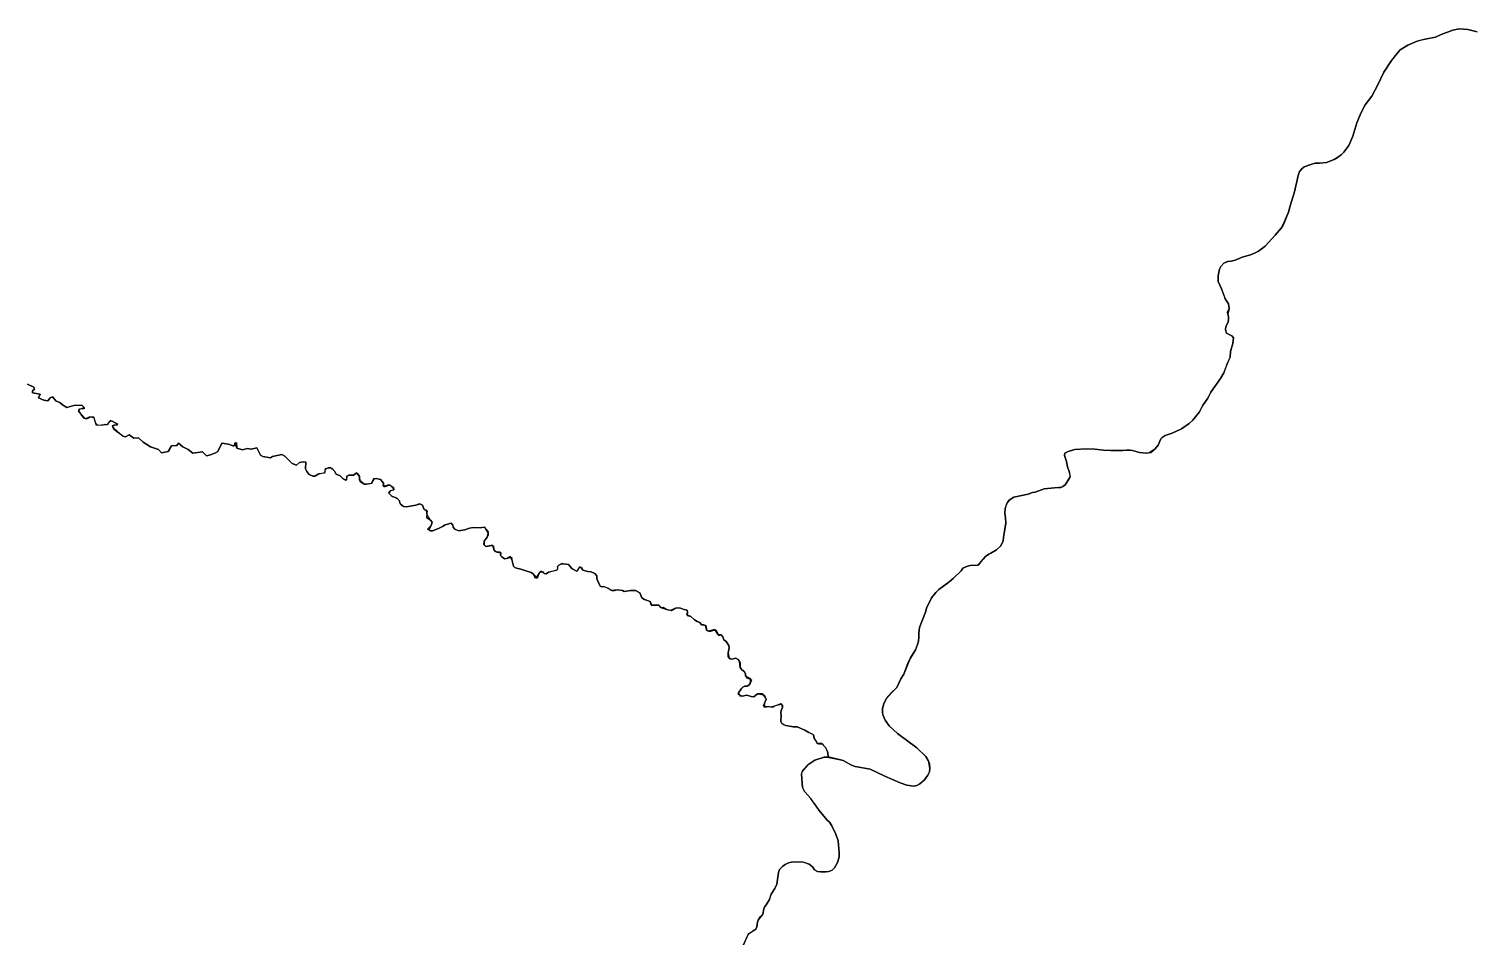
# Model space of a CAD drawing. Extents: x -74 to -34.8, y -33.8 to 5.3.
# Drawn here: x -51.802 to -50.239, y -19.663 to -18.678 of the extents above; entities that cross this region are included whole.
import ezdxf

# ---------------------------------------------------------------- set-up
doc = ezdxf.new("R2010")
doc.units = 0
doc.header["$LTSCALE"] = 2
doc.layers.add('UFEBRASIL', color=7, linetype='Continuous')

msp = doc.modelspace()

# ---------------------------------------------------------------- linework, layer by layer
at = {"layer": 'UFEBRASIL'}
for points in [[(-50.231, -18.681), (-50.2409, -18.6787), (-50.2503, -18.6779), (-50.2574, -18.6795), (-50.27, -18.6842), (-50.2763, -18.6868), (-50.2872, -18.689), (-50.2961, -18.6912), (-50.3063, -18.6955), (-50.3145, -18.7007), (-50.32, -18.707), (-50.3238, -18.7122), (-50.332, -18.7248), (-50.3389, -18.7393), (-50.3453, -18.7509), (-50.3523, -18.7603), (-50.3566, -18.7685), (-50.3613, -18.7797), (-50.3657, -18.7944), (-50.3703, -18.8044), (-50.3756, -18.8115), (-50.3786, -18.8146), (-50.3825, -18.8176), (-50.3862, -18.8197), (-50.3943, -18.8227), (-50.4019, -18.8236), (-50.4065, -18.8237), (-50.4113, -18.8249), (-50.4187, -18.8276), (-50.421, -18.8296), (-50.4235, -18.8327), (-50.4251, -18.8369), (-50.4292, -18.8547), (-50.4339, -18.8697), (-50.4356, -18.8768), (-50.4415, -18.8908), (-50.4434, -18.8941), (-50.4501, -18.9018), (-50.461, -18.9136), (-50.4682, -18.9192), (-50.4732, -18.9214), (-50.4778, -18.9235), (-50.4847, -18.9251), (-50.4934, -18.9287), (-50.4976, -18.9298), (-50.5016, -18.9301), (-50.5057, -18.9322), (-50.5088, -18.9357), (-50.5106, -18.9387), (-50.5119, -18.9458), (-50.5119, -18.952), (-50.5082, -18.9599), (-50.5041, -18.9706), (-50.5006, -18.9763), (-50.5001, -18.9812), (-50.5015, -18.9872), (-50.5011, -18.9881), (-50.5007, -18.9904), (-50.5007, -18.9928), (-50.5012, -18.9959), (-50.5034, -19.0006), (-50.504, -19.0045), (-50.5028, -19.0078), (-50.4971, -19.011), (-50.4951, -19.0129), (-50.4961, -19.0192), (-50.4986, -19.028), (-50.4987, -19.034), (-50.502, -19.0404), (-50.5059, -19.0511), (-50.5093, -19.057), (-50.52, -19.0721), (-50.5231, -19.0785), (-50.5287, -19.0868), (-50.532, -19.0933), (-50.5395, -19.1024), (-50.5434, -19.1059), (-50.5516, -19.1118), (-50.5617, -19.1165), (-50.5694, -19.1191), (-50.5725, -19.121), (-50.574, -19.1226), (-50.577, -19.1293), (-50.5802, -19.1334), (-50.5868, -19.1378), (-50.5897, -19.138), (-50.5973, -19.1375), (-50.6047, -19.1351), (-50.6073, -19.1347), (-50.6113, -19.1347), (-50.6152, -19.1353), (-50.6238, -19.1351), (-50.6287, -19.1353), (-50.6363, -19.135), (-50.6456, -19.1339), (-50.6546, -19.1334), (-50.6672, -19.1342), (-50.6744, -19.1362), (-50.6781, -19.1381), (-50.6786, -19.1406), (-50.6764, -19.147), (-50.6753, -19.1528), (-50.6735, -19.158), (-50.6725, -19.1637), (-50.673, -19.1653), (-50.6778, -19.1725), (-50.6803, -19.1744), (-50.6825, -19.1753), (-50.6849, -19.1755), (-50.6894, -19.1757), (-50.7005, -19.1769), (-50.7105, -19.1803), (-50.7132, -19.1808), (-50.7178, -19.1827), (-50.7335, -19.1858), (-50.7384, -19.1892), (-50.7413, -19.1932), (-50.7429, -19.1982), (-50.7433, -19.2032), (-50.7424, -19.2084), (-50.7421, -19.2144), (-50.7449, -19.2296), (-50.7451, -19.2332), (-50.7476, -19.2385), (-50.7524, -19.2428), (-50.7586, -19.2466), (-50.7607, -19.2475), (-50.7641, -19.2503), (-50.7667, -19.253), (-50.7733, -19.26), (-50.7807, -19.2599), (-50.7839, -19.2606), (-50.7888, -19.2627), (-50.7908, -19.2659), (-50.7992, -19.2742), (-50.8041, -19.278), (-50.8147, -19.2858), (-50.8182, -19.2893), (-50.8227, -19.2951), (-50.8251, -19.2996), (-50.8277, -19.3052), (-50.8294, -19.3105), (-50.8358, -19.3271), (-50.8367, -19.3333), (-50.8366, -19.3376), (-50.837, -19.3419), (-50.8379, -19.3457), (-50.8403, -19.3513), (-50.8465, -19.3617), (-50.853, -19.3777), (-50.8561, -19.3829), (-50.8606, -19.3921), (-50.8668, -19.3983), (-50.8715, -19.4039), (-50.8746, -19.41), (-50.876, -19.415), (-50.8759, -19.4199), (-50.8754, -19.4228), (-50.8731, -19.4277), (-50.8686, -19.4339), (-50.8598, -19.4422), (-50.8388, -19.4576), (-50.829, -19.467), (-50.8264, -19.4713), (-50.8249, -19.475), (-50.8245, -19.4802), (-50.825, -19.4836), (-50.8267, -19.4875), (-50.8305, -19.4923), (-50.8354, -19.4969), (-50.8386, -19.4986), (-50.8422, -19.4992), (-50.8494, -19.4981), (-50.8567, -19.4957), (-50.8735, -19.4884), (-50.8895, -19.4809), (-50.9057, -19.4781), (-50.9096, -19.4766), (-50.9188, -19.4716), (-50.9215, -19.4707), (-50.935, -19.4675), (-50.9354, -19.463), (-50.9359, -19.4606), (-50.9378, -19.4575), (-50.9409, -19.4537), (-50.9421, -19.4531), (-50.9467, -19.4529), (-50.9472, -19.4511), (-50.95, -19.4474), (-50.9508, -19.4435), (-50.9538, -19.4421), (-50.9557, -19.4412), (-50.9602, -19.4384), (-50.9684, -19.4349), (-50.9729, -19.4348), (-50.9826, -19.433), (-50.9853, -19.4314), (-50.9861, -19.4292), (-50.9858, -19.4227), (-50.9863, -19.4199), (-50.986, -19.4173), (-50.9845, -19.4139), (-50.9851, -19.4104), (-50.9876, -19.4109), (-50.9933, -19.4124), (-50.9971, -19.4136), (-50.9999, -19.4127), (-51.0019, -19.4133), (-51.0049, -19.4121), (-51.002, -19.4054), (-51.002, -19.4042), (-51.0061, -19.3991), (-51.0115, -19.3993), (-51.0155, -19.4025), (-51.0186, -19.402), (-51.0232, -19.4006), (-51.0283, -19.4016), (-51.0321, -19.4), (-51.0323, -19.3979), (-51.029, -19.3935), (-51.0274, -19.3919), (-51.0252, -19.3908), (-51.0229, -19.3907), (-51.021, -19.3899), (-51.0195, -19.3881), (-51.0187, -19.383), (-51.0247, -19.3798), (-51.0247, -19.3777), (-51.0263, -19.3742), (-51.0284, -19.3731), (-51.0302, -19.3704), (-51.031, -19.3638), (-51.0327, -19.362), (-51.035, -19.3604), (-51.0394, -19.3614), (-51.0424, -19.3606), (-51.0432, -19.3588), (-51.0432, -19.3547), (-51.0424, -19.3492), (-51.0426, -19.3467), (-51.0455, -19.3425), (-51.048, -19.3405), (-51.0493, -19.3374), (-51.0508, -19.3351), (-51.0543, -19.3352), (-51.0578, -19.3294), (-51.0651, -19.3313), (-51.067, -19.3301), (-51.0678, -19.3249), (-51.0699, -19.3243), (-51.0722, -19.3244), (-51.0742, -19.3218), (-51.0771, -19.3207), (-51.0799, -19.3189), (-51.0838, -19.3153), (-51.0881, -19.3134), (-51.0874, -19.3104), (-51.088, -19.3083), (-51.0926, -19.3072), (-51.095, -19.3061), (-51.0971, -19.3058), (-51.1004, -19.3064), (-51.106, -19.3087), (-51.1103, -19.3077), (-51.1137, -19.3056), (-51.1159, -19.3058), (-51.1184, -19.303), (-51.1269, -19.3031), (-51.128, -19.2989), (-51.1342, -19.2968), (-51.1369, -19.2949), (-51.1392, -19.2897), (-51.1438, -19.2872), (-51.147, -19.287), (-51.1493, -19.2871), (-51.1562, -19.288), (-51.158, -19.2871), (-51.1635, -19.2865), (-51.1702, -19.2869), (-51.1739, -19.2844), (-51.1789, -19.2826), (-51.1805, -19.2835), (-51.1822, -19.2824), (-51.1858, -19.2743), (-51.186, -19.271), (-51.1879, -19.2686), (-51.192, -19.267), (-51.1957, -19.2666), (-51.2009, -19.2649), (-51.2041, -19.2614), (-51.2049, -19.2621), (-51.2077, -19.266), (-51.2091, -19.2657), (-51.2127, -19.2637), (-51.2164, -19.259), (-51.2222, -19.2582), (-51.2243, -19.2582), (-51.2271, -19.2596), (-51.2284, -19.2611), (-51.2284, -19.264), (-51.2299, -19.2654), (-51.2383, -19.2673), (-51.2409, -19.2691), (-51.243, -19.2688), (-51.2467, -19.2662), (-51.2481, -19.2677), (-51.2522, -19.2741), (-51.2544, -19.2692), (-51.2569, -19.2674), (-51.2627, -19.2659), (-51.2681, -19.2639), (-51.2729, -19.263), (-51.2748, -19.2621), (-51.2761, -19.2605), (-51.2781, -19.2535), (-51.28, -19.2503), (-51.2838, -19.2525), (-51.2861, -19.2526), (-51.2889, -19.2507), (-51.2905, -19.2491), (-51.2901, -19.2461), (-51.291, -19.2454), (-51.2956, -19.245), (-51.2977, -19.2425), (-51.2988, -19.2383), (-51.3009, -19.2382), (-51.3063, -19.2393), (-51.3083, -19.237), (-51.3081, -19.2337), (-51.3047, -19.2292), (-51.3036, -19.2254), (-51.3034, -19.2234), (-51.3078, -19.2185), (-51.3124, -19.219), (-51.32, -19.2187), (-51.3239, -19.2193), (-51.3289, -19.2212), (-51.3357, -19.2223), (-51.3398, -19.2206), (-51.3417, -19.2183), (-51.3421, -19.2163), (-51.344, -19.2139), (-51.3504, -19.2159), (-51.3531, -19.2178), (-51.3575, -19.22), (-51.3642, -19.2224), (-51.3664, -19.2224), (-51.3695, -19.2207), (-51.3656, -19.2166), (-51.3646, -19.2129), (-51.3662, -19.2109), (-51.3692, -19.2064), (-51.3703, -19.2036), (-51.3707, -19.1999), (-51.373, -19.1991), (-51.3751, -19.1946), (-51.3784, -19.193), (-51.3823, -19.1945), (-51.3922, -19.1963), (-51.3956, -19.1961), (-51.3991, -19.1931), (-51.4, -19.1898), (-51.4022, -19.1877), (-51.4039, -19.1865), (-51.4083, -19.1846), (-51.4112, -19.1818), (-51.4116, -19.1804), (-51.4101, -19.1791), (-51.4057, -19.1776), (-51.406, -19.1756), (-51.4116, -19.1724), (-51.4167, -19.1743), (-51.4175, -19.1737), (-51.4173, -19.1707), (-51.4186, -19.1687), (-51.4205, -19.1665), (-51.4249, -19.1655), (-51.4279, -19.1659), (-51.4306, -19.171), (-51.4356, -19.1718), (-51.4381, -19.1717), (-51.4433, -19.1675), (-51.4431, -19.1636), (-51.4462, -19.1595), (-51.448, -19.1605), (-51.4496, -19.1618), (-51.455, -19.1621), (-51.4571, -19.163), (-51.4574, -19.1672), (-51.4582, -19.1676), (-51.4609, -19.166), (-51.4644, -19.1626), (-51.4686, -19.161), (-51.4704, -19.1576), (-51.4742, -19.1541), (-51.4774, -19.1541), (-51.4806, -19.1557), (-51.4814, -19.1597), (-51.4872, -19.1605), (-51.4916, -19.1629), (-51.4939, -19.163), (-51.4977, -19.1612), (-51.5004, -19.1581), (-51.5019, -19.155), (-51.5015, -19.1478), (-51.5045, -19.1474), (-51.5082, -19.1482), (-51.5115, -19.1511), (-51.5162, -19.1492), (-51.5192, -19.1463), (-51.5241, -19.1414), (-51.5274, -19.1396), (-51.5377, -19.1416), (-51.5398, -19.1433), (-51.548, -19.1418), (-51.5508, -19.1402), (-51.5546, -19.1325), (-51.5609, -19.1338), (-51.5652, -19.1331), (-51.57, -19.1346), (-51.5762, -19.1326), (-51.5786, -19.1269), (-51.5797, -19.1307), (-51.5853, -19.1283), (-51.5925, -19.1274), (-51.5968, -19.1363), (-51.5995, -19.1379), (-51.6049, -19.1401), (-51.6092, -19.1409), (-51.6136, -19.1368), (-51.6239, -19.138), (-51.6291, -19.134), (-51.6348, -19.1311), (-51.6396, -19.1274), (-51.6413, -19.1297), (-51.6471, -19.1303), (-51.6507, -19.1364), (-51.658, -19.1379), (-51.6614, -19.1342), (-51.6699, -19.1312), (-51.6779, -19.1263), (-51.6831, -19.1215), (-51.6881, -19.1219), (-51.6932, -19.1182), (-51.6972, -19.1203), (-51.7, -19.1197), (-51.7098, -19.1124), (-51.7113, -19.1085), (-51.7059, -19.1067), (-51.7132, -19.1028), (-51.7151, -19.1044), (-51.7167, -19.1075), (-51.7287, -19.1082), (-51.7316, -19.0991), (-51.7357, -19.0988), (-51.7404, -19.1009), (-51.7464, -19.0949), (-51.7479, -19.0923), (-51.747, -19.0904), (-51.7418, -19.0885), (-51.7425, -19.0878), (-51.7443, -19.086), (-51.7533, -19.0864), (-51.7606, -19.0886), (-51.7656, -19.0856), (-51.7682, -19.0831), (-51.7722, -19.0816), (-51.7761, -19.0771), (-51.7789, -19.0782), (-51.7812, -19.0812), (-51.7856, -19.0806), (-51.7913, -19.0781), (-51.7896, -19.074), (-51.7979, -19.0728), (-51.7981, -19.0705), (-51.7959, -19.0688), (-51.7964, -19.0666), (-51.8035, -19.0633)], [(-51.0268, -19.6714), (-51.0216, -19.66), (-51.0208, -19.6591), (-51.0132, -19.6544), (-51.0121, -19.6519), (-51.0116, -19.6467), (-51.0108, -19.6445), (-51.0082, -19.6408), (-51.0059, -19.6382), (-51.0046, -19.6325), (-51.0036, -19.6297), (-51.0021, -19.628), (-50.9987, -19.6222), (-50.9967, -19.6164), (-50.9926, -19.6104), (-50.9905, -19.6054), (-50.9886, -19.5928), (-50.9876, -19.5895), (-50.9842, -19.586), (-50.9817, -19.5843), (-50.9779, -19.5825), (-50.9745, -19.5816), (-50.9712, -19.5814), (-50.9618, -19.5817), (-50.9556, -19.584), (-50.952, -19.5867), (-50.9498, -19.59), (-50.9465, -19.5917), (-50.9431, -19.5922), (-50.9376, -19.5923), (-50.9342, -19.5918), (-50.9306, -19.5903), (-50.928, -19.5878), (-50.9252, -19.5828), (-50.9244, -19.5809), (-50.9231, -19.5761), (-50.9229, -19.5716), (-50.9242, -19.5586), (-50.9267, -19.5514), (-50.9309, -19.5422), (-50.9334, -19.5385), (-50.9359, -19.5362), (-50.9448, -19.5257), (-50.9506, -19.5175), (-50.9542, -19.5124), (-50.9604, -19.5049), (-50.9629, -19.5006), (-50.9639, -19.4864), (-50.9624, -19.4819), (-50.9569, -19.476), (-50.9494, -19.4711), (-50.9392, -19.4679), (-50.9343, -19.4681), (-50.9215, -19.4707), (-50.9188, -19.4716), (-50.9096, -19.4766), (-50.9057, -19.4781), (-50.8895, -19.4809), (-50.8735, -19.4884), (-50.8567, -19.4957), (-50.8494, -19.4981), (-50.8422, -19.4992), (-50.8386, -19.4986), (-50.8354, -19.4969), (-50.8305, -19.4923), (-50.8267, -19.4875), (-50.825, -19.4836), (-50.8245, -19.4802), (-50.8256, -19.4733), (-50.8264, -19.4713), (-50.829, -19.467), (-50.8388, -19.4576), (-50.8598, -19.4422), (-50.8686, -19.4339), (-50.8731, -19.4277), (-50.8754, -19.4228), (-50.8759, -19.4199), (-50.876, -19.415), (-50.8746, -19.41), (-50.8715, -19.4039), (-50.8653, -19.3971), (-50.8606, -19.3921), (-50.8561, -19.3829), (-50.853, -19.3777), (-50.848, -19.3653), (-50.8456, -19.3602), (-50.8445, -19.3584), (-50.8403, -19.3513), (-50.8379, -19.3457), (-50.837, -19.3419), (-50.8366, -19.3376), (-50.8367, -19.3333), (-50.8358, -19.3271), (-50.8294, -19.3105), (-50.8277, -19.3052), (-50.8251, -19.2996), (-50.8227, -19.2951), (-50.8182, -19.2893), (-50.8147, -19.2858), (-50.8041, -19.278), (-50.7992, -19.2742), (-50.7908, -19.2659), (-50.7888, -19.2627), (-50.7839, -19.2606), (-50.7807, -19.2599), (-50.7714, -19.2593), (-50.7667, -19.253), (-50.7641, -19.2503), (-50.7607, -19.2475), (-50.7586, -19.2466), (-50.7524, -19.2428), (-50.7476, -19.2385), (-50.7451, -19.2332), (-50.7449, -19.2296), (-50.7421, -19.2138), (-50.7424, -19.2084), (-50.7433, -19.2032), (-50.7429, -19.1982), (-50.7404, -19.1917), (-50.7384, -19.1892), (-50.7335, -19.1858), (-50.7178, -19.1827), (-50.7132, -19.1808), (-50.7105, -19.1803), (-50.7005, -19.1769), (-50.6894, -19.1757), (-50.6849, -19.1755), (-50.6825, -19.1753), (-50.6803, -19.1744), (-50.6778, -19.1725), (-50.6725, -19.1637), (-50.6725, -19.162), (-50.6735, -19.158), (-50.6753, -19.1528), (-50.6764, -19.147), (-50.6786, -19.1406), (-50.6781, -19.1381), (-50.6744, -19.1362), (-50.6672, -19.1342), (-50.6546, -19.1334), (-50.6456, -19.1339), (-50.6363, -19.135), (-50.6287, -19.1353), (-50.6238, -19.1351), (-50.6152, -19.1353), (-50.6113, -19.1347), (-50.6073, -19.1347), (-50.6047, -19.1351), (-50.5973, -19.1375), (-50.5897, -19.138), (-50.585, -19.1374), (-50.5802, -19.1334), (-50.577, -19.1293), (-50.574, -19.1226), (-50.5725, -19.121), (-50.5694, -19.1191), (-50.5617, -19.1165), (-50.5516, -19.1118), (-50.5434, -19.1059), (-50.5395, -19.1024), (-50.532, -19.0933), (-50.5287, -19.0868), (-50.5231, -19.0785), (-50.52, -19.0721), (-50.5093, -19.057), (-50.5059, -19.0511), (-50.5009, -19.0391), (-50.4987, -19.034), (-50.4986, -19.028), (-50.4961, -19.0192), (-50.4951, -19.0129), (-50.4971, -19.011), (-50.5028, -19.0078), (-50.504, -19.0045), (-50.5034, -19.0006), (-50.5012, -18.9959), (-50.5007, -18.9928), (-50.5007, -18.9904), (-50.5015, -18.9872), (-50.5016, -18.9853), (-50.5001, -18.9812), (-50.5006, -18.9763), (-50.5041, -18.9706), (-50.505, -18.9683), (-50.5082, -18.9599), (-50.5119, -18.952), (-50.5119, -18.9458), (-50.5106, -18.9387), (-50.5088, -18.9357), (-50.5057, -18.9322), (-50.5003, -18.9297), (-50.4976, -18.9298), (-50.4934, -18.9287), (-50.4847, -18.9251), (-50.4778, -18.9235), (-50.4732, -18.9214), (-50.4682, -18.9192), (-50.461, -18.9136), (-50.4501, -18.9018), (-50.4434, -18.8941), (-50.4409, -18.8893), (-50.4356, -18.8768), (-50.4339, -18.8697), (-50.4292, -18.8547), (-50.4251, -18.8369), (-50.4235, -18.8327), (-50.421, -18.8296), (-50.4187, -18.8276), (-50.4113, -18.8249), (-50.4065, -18.8237), (-50.4019, -18.8236), (-50.3943, -18.8227), (-50.3862, -18.8197), (-50.3825, -18.8176), (-50.3786, -18.8146), (-50.3756, -18.8115), (-50.3703, -18.8044), (-50.3657, -18.7944), (-50.3613, -18.7797), (-50.3566, -18.7685), (-50.3523, -18.7603), (-50.3453, -18.7509), (-50.3389, -18.7393), (-50.332, -18.7248), (-50.3238, -18.7122), (-50.3222, -18.71), (-50.32, -18.707), (-50.3145, -18.7007), (-50.3063, -18.6955), (-50.2961, -18.6912), (-50.291, -18.69), (-50.2872, -18.689), (-50.2763, -18.6868), (-50.27, -18.6842), (-50.2574, -18.6795), (-50.2503, -18.6779), (-50.2409, -18.6787), (-50.231, -18.681)], [(-51.8035, -19.0633), (-51.7964, -19.0666), (-51.7959, -19.0688), (-51.7981, -19.0705), (-51.7979, -19.0728), (-51.7896, -19.074), (-51.7913, -19.0781), (-51.7856, -19.0806), (-51.7812, -19.0812), (-51.7789, -19.0782), (-51.7761, -19.0771), (-51.7722, -19.0816), (-51.7682, -19.0831), (-51.7656, -19.0856), (-51.7606, -19.0886), (-51.7533, -19.0864), (-51.7443, -19.086), (-51.7418, -19.0885), (-51.7419, -19.0901), (-51.747, -19.0904), (-51.7479, -19.0923), (-51.7464, -19.0949), (-51.745, -19.0969), (-51.7424, -19.1), (-51.7396, -19.1007), (-51.7375, -19.1001), (-51.7349, -19.0988), (-51.7319, -19.0993), (-51.7314, -19.0998), (-51.7296, -19.1054), (-51.7286, -19.1071), (-51.7263, -19.1076), (-51.7234, -19.1075), (-51.7213, -19.1074), (-51.7193, -19.1065), (-51.7166, -19.107), (-51.7139, -19.1036), (-51.7119, -19.103), (-51.7086, -19.105), (-51.7057, -19.1062), (-51.7063, -19.1079), (-51.7099, -19.1077), (-51.7115, -19.1086), (-51.7099, -19.1115), (-51.7071, -19.1133), (-51.7062, -19.1142), (-51.7, -19.1197), (-51.6972, -19.1203), (-51.6932, -19.1182), (-51.6881, -19.1219), (-51.6831, -19.1215), (-51.6779, -19.1263), (-51.6699, -19.1312), (-51.6614, -19.1342), (-51.658, -19.1379), (-51.6507, -19.1364), (-51.6471, -19.1303), (-51.6413, -19.1297), (-51.6396, -19.1274), (-51.6348, -19.1311), (-51.6291, -19.134), (-51.6239, -19.138), (-51.6136, -19.1368), (-51.6092, -19.1409), (-51.6049, -19.1401), (-51.5995, -19.1379), (-51.5968, -19.1363), (-51.5925, -19.1274), (-51.5853, -19.1283), (-51.5797, -19.1307), (-51.5767, -19.1266), (-51.5762, -19.1326), (-51.57, -19.1346), (-51.5652, -19.1331), (-51.5609, -19.1338), (-51.5546, -19.1325), (-51.5508, -19.1402), (-51.548, -19.1418), (-51.5398, -19.1433), (-51.5377, -19.1416), (-51.5274, -19.1396), (-51.5241, -19.1414), (-51.5192, -19.1463), (-51.5162, -19.1492), (-51.5115, -19.151), (-51.5082, -19.1482), (-51.5045, -19.1474), (-51.5015, -19.1478), (-51.5019, -19.155), (-51.5004, -19.1581), (-51.4977, -19.1612), (-51.4938, -19.163), (-51.4916, -19.1629), (-51.4872, -19.1605), (-51.4807, -19.1591), (-51.48, -19.1548), (-51.4774, -19.1541), (-51.4732, -19.1543), (-51.4704, -19.1576), (-51.4686, -19.161), (-51.4644, -19.1626), (-51.4609, -19.166), (-51.4574, -19.1672), (-51.4571, -19.1659), (-51.4571, -19.163), (-51.455, -19.1621), (-51.4496, -19.1618), (-51.4462, -19.1595), (-51.4449, -19.1606), (-51.4431, -19.1636), (-51.4428, -19.1686), (-51.4381, -19.1717), (-51.4356, -19.1718), (-51.4298, -19.1705), (-51.427, -19.1656), (-51.4249, -19.1655), (-51.4205, -19.1665), (-51.4186, -19.1687), (-51.4173, -19.1707), (-51.4167, -19.1743), (-51.4154, -19.1743), (-51.4103, -19.1726), (-51.4057, -19.1776), (-51.4065, -19.1782), (-51.4101, -19.1791), (-51.4112, -19.1818), (-51.4089, -19.1841), (-51.4073, -19.1852), (-51.4053, -19.186), (-51.4022, -19.1877), (-51.4, -19.1898), (-51.3997, -19.191), (-51.3982, -19.1946), (-51.3956, -19.1961), (-51.3922, -19.1963), (-51.3823, -19.1945), (-51.3772, -19.1931), (-51.3751, -19.1946), (-51.373, -19.1991), (-51.37, -19.2007), (-51.3703, -19.2036), (-51.3705, -19.2079), (-51.3662, -19.2109), (-51.3646, -19.2129), (-51.3656, -19.2166), (-51.3682, -19.2217), (-51.3664, -19.2224), (-51.3642, -19.2224), (-51.3575, -19.22), (-51.3531, -19.2178), (-51.3504, -19.2159), (-51.344, -19.2139), (-51.3421, -19.2163), (-51.3417, -19.2183), (-51.3398, -19.2206), (-51.3356, -19.2222), (-51.3289, -19.2212), (-51.3239, -19.2193), (-51.32, -19.2187), (-51.3124, -19.219), (-51.3078, -19.2185), (-51.3036, -19.2254), (-51.3037, -19.2267), (-51.3047, -19.2292), (-51.3081, -19.2337), (-51.3079, -19.2379), (-51.3052, -19.2395), (-51.3009, -19.2382), (-51.298, -19.2388), (-51.2977, -19.2425), (-51.2944, -19.2455), (-51.2901, -19.2461), (-51.29, -19.2472), (-51.2905, -19.2491), (-51.2889, -19.2507), (-51.2861, -19.2526), (-51.2838, -19.2525), (-51.2783, -19.251), (-51.2781, -19.2535), (-51.2761, -19.2605), (-51.2748, -19.2621), (-51.2729, -19.263), (-51.2681, -19.2639), (-51.2627, -19.2659), (-51.2569, -19.2674), (-51.2544, -19.2692), (-51.2503, -19.2736), (-51.2481, -19.2677), (-51.2449, -19.2666), (-51.243, -19.2688), (-51.2409, -19.2691), (-51.2383, -19.2673), (-51.2289, -19.2645), (-51.2281, -19.2632), (-51.2284, -19.2611), (-51.2271, -19.2596), (-51.2243, -19.2582), (-51.2222, -19.2582), (-51.2164, -19.259), (-51.2127, -19.2637), (-51.2077, -19.266), (-51.2067, -19.2657), (-51.2041, -19.2614), (-51.2023, -19.2619), (-51.2009, -19.2649), (-51.1957, -19.2666), (-51.192, -19.267), (-51.1879, -19.2686), (-51.186, -19.271), (-51.1858, -19.2743), (-51.1822, -19.2824), (-51.1789, -19.2826), (-51.1779, -19.2827), (-51.1739, -19.2844), (-51.1683, -19.2874), (-51.1635, -19.2865), (-51.158, -19.2871), (-51.1562, -19.288), (-51.1493, -19.2871), (-51.147, -19.287), (-51.1438, -19.2872), (-51.1392, -19.2897), (-51.1369, -19.2949), (-51.1342, -19.2968), (-51.128, -19.2989), (-51.1261, -19.3035), (-51.1184, -19.303), (-51.1158, -19.3058), (-51.1122, -19.3069), (-51.1103, -19.3077), (-51.105, -19.3087), (-51.1004, -19.3064), (-51.0971, -19.3058), (-51.095, -19.3061), (-51.0912, -19.3078), (-51.088, -19.3083), (-51.0874, -19.3104), (-51.0879, -19.3143), (-51.0838, -19.3153), (-51.0799, -19.3189), (-51.0771, -19.3207), (-51.0742, -19.3218), (-51.0722, -19.3244), (-51.0699, -19.3243), (-51.0671, -19.3255), (-51.067, -19.3301), (-51.0639, -19.3314), (-51.0568, -19.3299), (-51.0536, -19.3359), (-51.0508, -19.3351), (-51.0493, -19.3374), (-51.048, -19.3405), (-51.0455, -19.3425), (-51.0426, -19.3467), (-51.0424, -19.3492), (-51.0432, -19.3547), (-51.0424, -19.3606), (-51.0416, -19.3612), (-51.0394, -19.3614), (-51.035, -19.3604), (-51.0327, -19.362), (-51.0305, -19.3655), (-51.0302, -19.3704), (-51.0284, -19.3731), (-51.0257, -19.375), (-51.0247, -19.3777), (-51.0238, -19.3815), (-51.018, -19.3839), (-51.0195, -19.3881), (-51.021, -19.3899), (-51.0229, -19.3907), (-51.0252, -19.3908), (-51.0274, -19.3919), (-51.029, -19.3935), (-51.0323, -19.3979), (-51.0307, -19.4014), (-51.0283, -19.4016), (-51.0232, -19.4006), (-51.0186, -19.402), (-51.0155, -19.4025), (-51.0115, -19.3993), (-51.0044, -19.4001), (-51.002, -19.4054), (-51.0031, -19.4069), (-51.0048, -19.4131), (-51.0019, -19.4133), (-50.9999, -19.4127), (-50.9954, -19.4135), (-50.9933, -19.4124), (-50.9864, -19.4098), (-50.9846, -19.4114), (-50.9845, -19.4139), (-50.986, -19.4173), (-50.9863, -19.4199), (-50.9858, -19.4227), (-50.9861, -19.4292), (-50.9853, -19.4314), (-50.9809, -19.4335), (-50.9729, -19.4348), (-50.9684, -19.4349), (-50.9602, -19.4384), (-50.9557, -19.4412), (-50.9521, -19.4426), (-50.9503, -19.4443), (-50.95, -19.4474), (-50.9467, -19.4529), (-50.9452, -19.4535), (-50.9409, -19.4537), (-50.9401, -19.4551), (-50.9378, -19.4575), (-50.9356, -19.4618), (-50.9354, -19.463), (-50.935, -19.4675), (-50.9392, -19.4679), (-50.9494, -19.4711), (-50.9569, -19.476), (-50.9633, -19.4836), (-50.9639, -19.4864), (-50.9629, -19.5006), (-50.9604, -19.5049), (-50.9571, -19.5089), (-50.9542, -19.5123), (-50.9541, -19.5125), (-50.9447, -19.5257), (-50.9359, -19.5362), (-50.9334, -19.5385), (-50.9309, -19.5422), (-50.9267, -19.5514), (-50.9242, -19.5586), (-50.9229, -19.5716), (-50.9231, -19.5761), (-50.9244, -19.5809), (-50.9252, -19.5828), (-50.928, -19.5878), (-50.9306, -19.5903), (-50.9342, -19.5918), (-50.9376, -19.5923), (-50.9431, -19.5922), (-50.9465, -19.5917), (-50.9498, -19.59), (-50.952, -19.5867), (-50.9556, -19.584), (-50.9619, -19.5817), (-50.9712, -19.5814), (-50.9745, -19.5816), (-50.9779, -19.5825), (-50.9817, -19.5843), (-50.9842, -19.586), (-50.9876, -19.5895), (-50.9886, -19.5928), (-50.9905, -19.6054), (-50.9926, -19.6104), (-50.9967, -19.6164), (-50.9977, -19.6193), (-50.9987, -19.6222), (-51.0021, -19.628), (-51.0036, -19.6297), (-51.0046, -19.6325), (-51.0059, -19.6382), (-51.009, -19.642), (-51.0108, -19.6445), (-51.0116, -19.6467), (-51.0121, -19.6523), (-51.0132, -19.6544), (-51.0216, -19.66), (-51.0221, -19.6606), (-51.0268, -19.6714)]]:
    msp.add_lwpolyline(points, dxfattribs=at)

doc.saveas('drawing.dxf')
